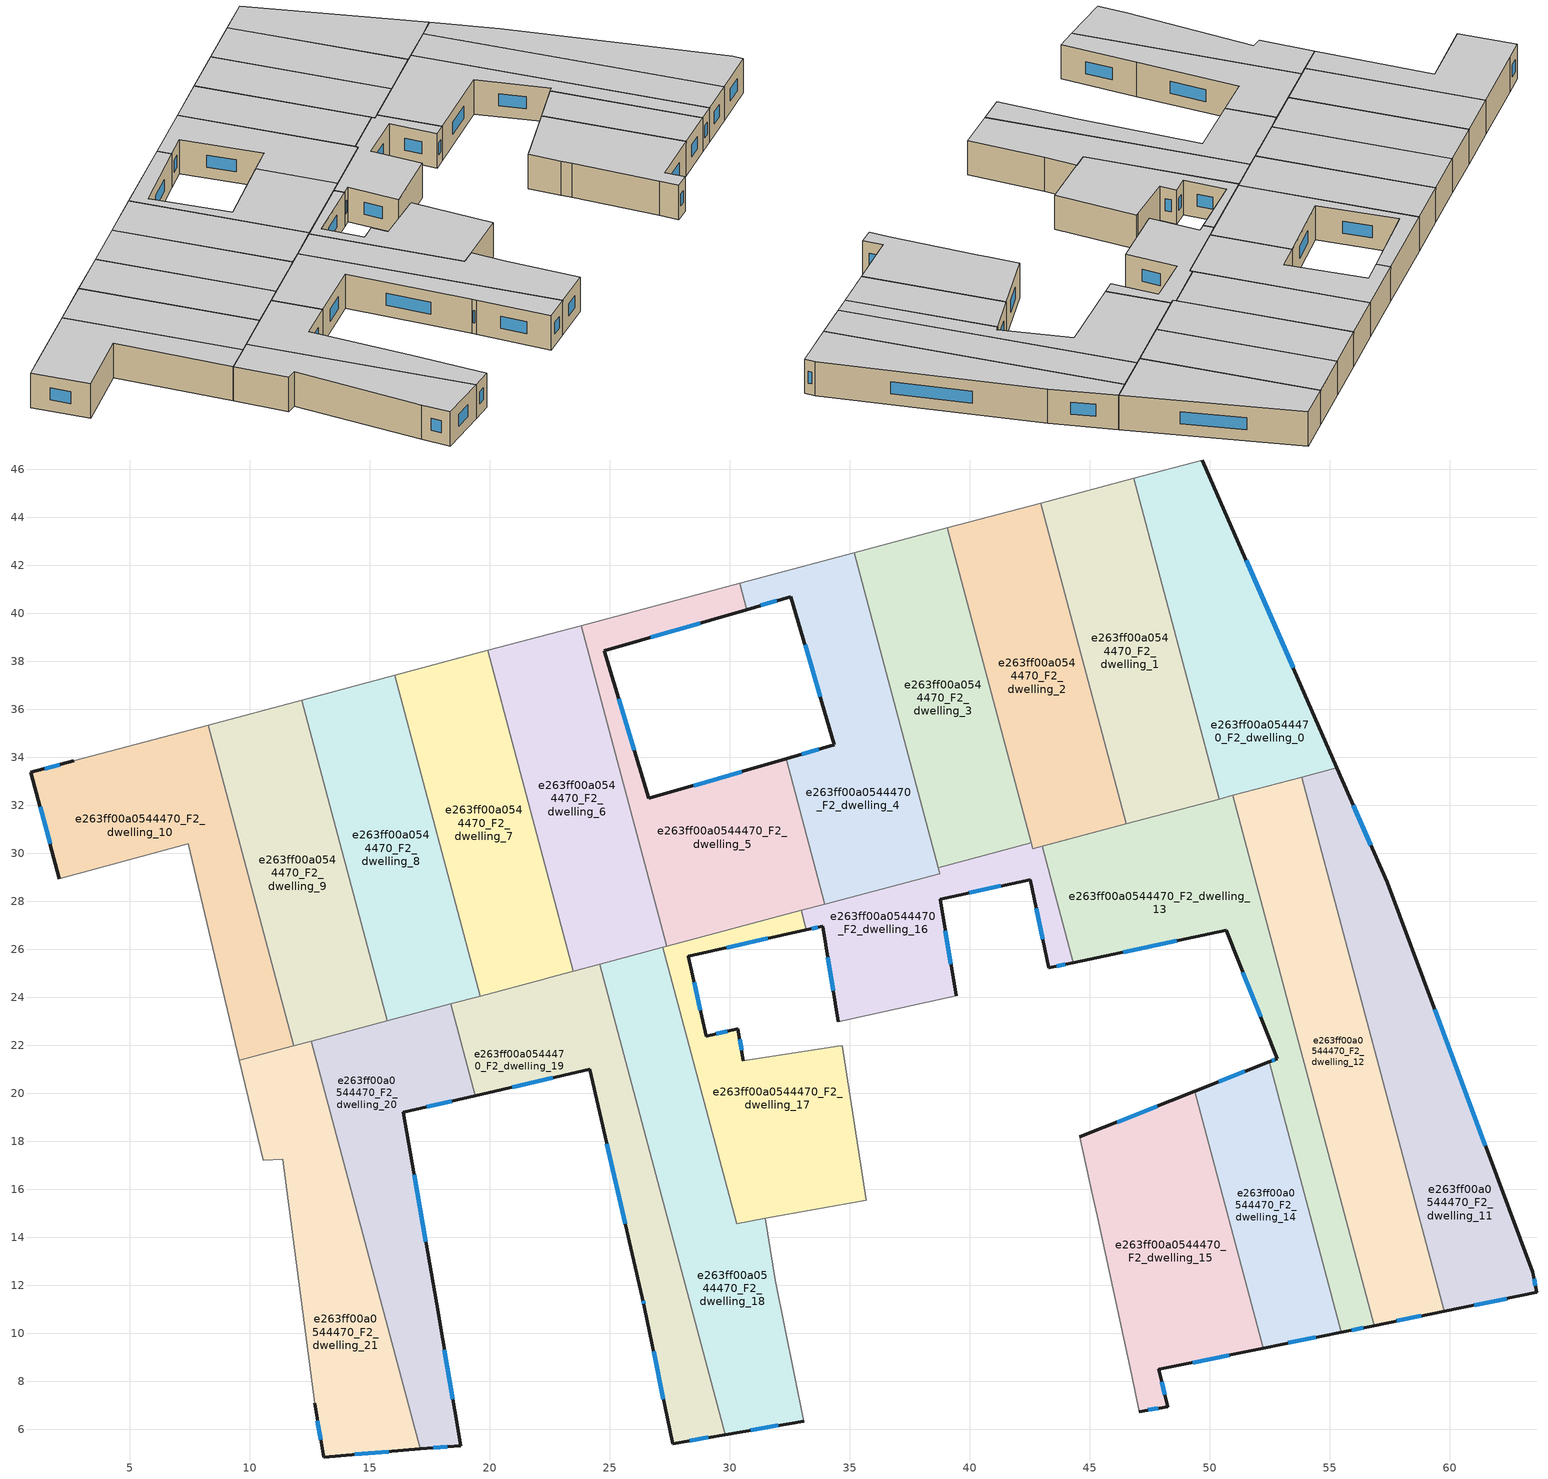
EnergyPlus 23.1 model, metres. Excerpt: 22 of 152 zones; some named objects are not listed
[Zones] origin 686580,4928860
e263ff00a0544470_F2_dwelling_0
 floor to e263ff00a0544470_F1_dwelling_0 (EU_floor_Construction): 49.68,46.39 55.29,33.57 50.39,32.26 46.83,45.63 z6
 wall outside (EU_wall_Construction): 55.29,33.57 49.68,46.39 z6:9
 wall to e263ff00a0544470_F2_dwelling_1 (EU_wall_Construction): 46.83,45.63 50.39,32.26 z6:9
 wall adiabatic (EU_wall_Construction): 49.68,46.39 46.83,45.63 z6:9
 wall to e263ff00a0544470_F2_dwelling_12 (EU_wall_Construction): 50.96,32.41 53.83,33.18 z6:9
 wall to e263ff00a0544470_F2_dwelling_11 (EU_wall_Construction): 53.83,33.18 55.29,33.57 z6:9
 wall to e263ff00a0544470_F2_dwelling_13 (EU_wall_Construction): 50.39,32.26 50.96,32.41 z6:9
 window (EU_Window_Construction): 53.47,37.74 51.51,42.22 z6.98:8.02
 ceiling to e263ff00a0544470_F3_dwelling_0 (EU_floor_Construction): 55.29,33.57 49.68,46.39 46.83,45.63 50.39,32.26 z9
e263ff00a0544470_F2_dwelling_1
 floor to e263ff00a0544470_F1_dwelling_1 (EU_floor_Construction): 46.83,45.63 50.39,32.26 46.51,31.23 42.94,44.59 z6
 wall to e263ff00a0544470_F2_dwelling_2 (EU_wall_Construction): 42.94,44.59 46.51,31.23 z6:9
 wall adiabatic (EU_wall_Construction): 46.83,45.63 42.94,44.59 z6:9
 wall to e263ff00a0544470_F2_dwelling_13 (EU_wall_Construction): 46.51,31.23 50.39,32.26 z6:9
 ceiling to e263ff00a0544470_F3_dwelling_1 (EU_floor_Construction): 50.39,32.26 46.83,45.63 42.94,44.59 46.51,31.23 z9
e263ff00a0544470_F2_dwelling_10
 floor to e263ff00a0544470_F1_dwelling_10 (EU_floor_Construction): 8.27,35.35 11.83,21.99 9.56,21.38 7.42,30.4 2.06,28.95 0.87,33.38 2.65,33.85 z6
 wall outside (EU_wall_Construction): 2.65,33.85 0.87,33.38 2.06,28.95 z6:9
 wall adiabatic (EU_wall_Construction): 8.27,35.35 2.65,33.85 / 2.06,28.95 7.42,30.4 9.56,21.38 11.83,21.99 z6:9
 wall to e263ff00a0544470_F2_dwelling_9 (EU_wall_Construction): 11.83,21.99 8.27,35.35 z6:9
 window (EU_Window_Construction): 1.26,31.94 1.68,30.39 / 2.08,33.7 1.45,33.53 z6.98:8.02
 ceiling to e263ff00a0544470_F3_dwelling_10 (EU_floor_Construction): 11.83,21.99 8.27,35.35 2.65,33.85 0.87,33.38 2.06,28.95 7.42,30.4 9.56,21.38 z9
e263ff00a0544470_F2_dwelling_11
 floor to e263ff00a0544470_F1_dwelling_11 (EU_floor_Construction): 57.38,28.79 63.45,12.54 63.61,11.71 59.76,10.92 53.83,33.18 55.29,33.57 z6
 wall outside (EU_wall_Construction): 59.76,10.92 63.61,11.71 63.45,12.54 57.38,28.79 55.29,33.57 z6:9
 wall to e263ff00a0544470_F2_dwelling_12 (EU_wall_Construction): 53.83,33.18 59.76,10.92 z6:9
 window (EU_Window_Construction): 56.7,30.34 55.97,32.01 / 61.48,17.82 59.36,23.5 / 63.56,11.98 63.51,12.27 / 61.01,11.18 62.36,11.45 z6.98:8.02
 ceiling to e263ff00a0544470_F3_dwelling_11 (EU_floor_Construction): 63.61,11.71 63.45,12.54 57.38,28.79 55.29,33.57 53.83,33.18 59.76,10.92 z9
e263ff00a0544470_F2_dwelling_12
 floor to e263ff00a0544470_F1_dwelling_12 (EU_floor_Construction): 53.83,33.18 59.76,10.92 56.84,10.33 50.96,32.41 z6
 wall outside (EU_wall_Construction): 56.84,10.33 59.76,10.92 z6:9
 wall to e263ff00a0544470_F2_dwelling_13 (EU_wall_Construction): 50.96,32.41 56.84,10.33 z6:9
 window (EU_Window_Construction): 57.79,10.52 58.81,10.73 z6.98:8.02
 ceiling to e263ff00a0544470_F3_dwelling_12 (EU_floor_Construction): 59.76,10.92 53.83,33.18 50.96,32.41 56.84,10.33 z9
e263ff00a0544470_F2_dwelling_13
 floor to e263ff00a0544470_F1_dwelling_13 (EU_floor_Construction): 50.96,32.41 56.84,10.33 55.46,10.05 52.46,21.31 52.8,21.45 50.68,26.79 44.31,25.45 43.02,30.3 z6
 wall outside (EU_wall_Construction): 44.31,25.45 50.68,26.79 52.8,21.45 52.46,21.31 / 55.46,10.05 56.84,10.33 z6:9
 wall to e263ff00a0544470_F2_dwelling_14 (EU_wall_Construction): 52.46,21.31 55.46,10.05 z6:9
 wall to e263ff00a0544470_F2_dwelling_16 (EU_wall_Construction): 46.51,31.23 43.02,30.3 44.31,25.45 z6:9
 window (EU_Window_Construction): 52.69,21.41 52.57,21.36 / 51.37,25.05 52.11,23.19 / 46.38,25.88 48.61,26.35 / 55.91,10.14 56.4,10.24 z6.98:8.02
 ceiling to e263ff00a0544470_F3_dwelling_13 (EU_floor_Construction): 56.84,10.33 50.96,32.41 43.02,30.3 44.31,25.45 50.68,26.79 52.8,21.45 52.46,21.31 55.46,10.05 z9
e263ff00a0544470_F2_dwelling_14
 floor to e263ff00a0544470_F1_dwelling_14 (EU_floor_Construction): 52.46,21.31 55.46,10.05 52.21,9.38 49.36,20.09 z6
 wall outside (EU_wall_Construction): 52.21,9.38 55.46,10.05 / 52.46,21.31 49.36,20.09 z6:9
 wall to e263ff00a0544470_F2_dwelling_15 (EU_wall_Construction): 49.36,20.09 52.21,9.38 z6:9
 window (EU_Window_Construction): 53.27,9.6 54.41,9.83 / 51.45,20.91 50.37,20.49 z6.98:8.02
 ceiling to e263ff00a0544470_F3_dwelling_14 (EU_floor_Construction): 55.46,10.05 52.46,21.31 49.36,20.09 52.21,9.38 z9
e263ff00a0544470_F2_dwelling_15
 floor to e263ff00a0544470_F1_dwelling_15 (EU_floor_Construction): 49.36,20.09 52.21,9.38 47.87,8.5 48.23,6.95 47.05,6.74 46.74,8.26 45.3,14.9 45.12,15.72 44.57,18.19 z6
 wall outside (EU_wall_Construction): 47.05,6.74 48.23,6.95 47.87,8.5 52.21,9.38 / 49.36,20.09 44.57,18.19 z6:9
 wall adiabatic (EU_wall_Construction): 44.57,18.19 45.12,15.72 45.3,14.9 46.74,8.26 47.05,6.74 z6:9
 window (EU_Window_Construction): 48.12,7.45 47.99,8 / 47.43,6.81 47.85,6.88 / 47.8,19.47 46.13,18.81 / 49.28,8.79 50.8,9.1 z6.98:8.02
 ceiling to e263ff00a0544470_F3_dwelling_15 (EU_floor_Construction): 52.21,9.38 49.36,20.09 44.57,18.19 45.12,15.72 45.3,14.9 46.74,8.26 47.05,6.74 48.23,6.95 47.87,8.5 z9
e263ff00a0544470_F2_dwelling_16
 floor to e263ff00a0544470_F1_dwelling_16 (EU_floor_Construction): 46.51,31.23 43.02,30.3 44.31,25.45 43.28,25.23 42.51,28.91 38.75,28.09 39.42,24.07 34.51,22.99 33.87,26.97 33.19,26.82 32.97,27.62 38.74,29.16 38.68,29.4 42.56,30.43 42.63,30.19 z6
 wall outside (EU_wall_Construction): 39.42,24.07 38.75,28.09 42.51,28.91 43.28,25.23 44.31,25.45 / 33.19,26.82 33.87,26.97 34.51,22.99 z6:9
 wall adiabatic (EU_wall_Construction): 34.51,22.99 39.42,24.07 z6:9
 wall to e263ff00a0544470_F2_dwelling_17 (EU_wall_Construction): 32.97,27.62 33.19,26.82 z6:9
 wall to e263ff00a0544470_F2_dwelling_3 (EU_wall_Construction): 42.56,30.43 38.68,29.4 z6:9
 wall to e263ff00a0544470_F2_dwelling_2 (EU_wall_Construction): 46.51,31.23 42.63,30.19 42.56,30.43 z6:9
 wall to e263ff00a0544470_F2_dwelling_4 (EU_wall_Construction): 38.68,29.4 38.74,29.16 33.96,27.88 z6:9
 wall to e263ff00a0544470_F2_dwelling_5 (EU_wall_Construction): 33.96,27.88 32.97,27.62 z6:9
 window (EU_Window_Construction): 39.21,25.38 38.97,26.78 / 34.08,25.68 34.31,24.28 / 33.41,26.87 33.65,26.92 / 43.62,25.3 43.98,25.38 / 42.76,27.71 43.03,26.43 / 39.98,28.36 41.29,28.64 z6.98:8.02
 ceiling to e263ff00a0544470_F3_dwelling_16 (EU_floor_Construction): 44.31,25.45 43.02,30.3 46.51,31.23 42.63,30.19 42.56,30.43 38.68,29.4 38.74,29.16 32.97,27.62 33.19,26.82 33.87,26.97 34.51,22.99 39.42,24.07 38.75,28.09 42.51,28.91 43.28,25.23 z9
e263ff00a0544470_F2_dwelling_17
 floor to e263ff00a0544470_F1_dwelling_17 (EU_floor_Construction): 33.19,26.82 28.26,25.71 29.01,22.39 30.32,22.69 30.56,21.36 34.48,21.96 34.67,21.99 35.67,15.55 30.28,14.58 27.21,26.08 32.97,27.62 z6
 wall outside (EU_wall_Construction): 30.56,21.36 30.32,22.69 29.01,22.39 28.26,25.71 33.19,26.82 z6:9
 wall adiabatic (EU_wall_Construction): 31.48,14.79 35.67,15.55 34.67,21.99 34.48,21.96 30.56,21.36 z6:9
 wall to e263ff00a0544470_F2_dwelling_18 (EU_wall_Construction): 30.28,14.57 31.47,14.79 / 27.21,26.08 30.28,14.58 z6:9
 wall to e263ff00a0544470_F2_dwelling_5 (EU_wall_Construction): 32.97,27.62 27.36,26.12 z6:9
 wall to e263ff00a0544470_F2_dwelling_6 (EU_wall_Construction): 27.36,26.12 27.21,26.08 z6:9
 window (EU_Window_Construction): 29.87,26.07 31.59,26.46 / 28.77,23.47 28.51,24.63 / 29.9,22.59 29.44,22.49 / 30.49,21.79 30.4,22.26 z6.98:8.02
 ceiling to e263ff00a0544470_F3_dwelling_17 (EU_floor_Construction): 35.67,15.55 34.67,21.99 34.48,21.96 30.56,21.36 30.32,22.69 29.01,22.39 28.26,25.71 33.19,26.82 32.97,27.62 27.21,26.08 30.28,14.58 z9
e263ff00a0544470_F2_dwelling_18
 floor to e263ff00a0544470_F1_dwelling_18 (EU_floor_Construction): 27.21,26.08 30.28,14.57 31.47,14.79 31.89,12.22 33.07,6.35 29.8,5.79 24.58,25.38 z6
 wall outside (EU_wall_Construction): 29.8,5.79 33.07,6.35 z6:9
 wall to e263ff00a0544470_F2_dwelling_19 (EU_wall_Construction): 24.58,25.38 29.8,5.79 z6:9
 wall adiabatic (EU_wall_Construction): 33.07,6.35 31.89,12.22 31.47,14.79 z6:9
 wall to e263ff00a0544470_F2_dwelling_6 (EU_wall_Construction): 27.21,26.08 24.58,25.38 z6:9
 window (EU_Window_Construction): 30.87,5.97 32.01,6.16 z6.98:8.02
 ceiling to e263ff00a0544470_F3_dwelling_18 (EU_floor_Construction): 33.07,6.35 31.89,12.22 31.47,14.79 30.28,14.57 27.21,26.08 24.58,25.38 29.8,5.79 z9
e263ff00a0544470_F2_dwelling_19
 floor to e263ff00a0544470_F1_dwelling_19 (EU_floor_Construction): 24.58,25.38 29.8,5.79 27.61,5.41 26.43,11.11 26.35,11.48 24.16,21 19.39,19.9 18.37,23.73 22.25,24.76 22.46,24.82 z6
 wall outside (EU_wall_Construction): 19.39,19.9 24.16,21 26.35,11.48 26.43,11.11 27.61,5.41 29.8,5.79 z6:9
 wall to e263ff00a0544470_F2_dwelling_20 (EU_wall_Construction): 18.37,23.73 19.39,19.9 z6:9
 wall to e263ff00a0544470_F2_dwelling_7 (EU_wall_Construction): 23.48,25.09 22.46,24.82 22.25,24.76 19.6,24.05 z6:9
 wall to e263ff00a0544470_F2_dwelling_6 (EU_wall_Construction): 24.58,25.38 23.48,25.09 z6:9
 wall to e263ff00a0544470_F2_dwelling_8 (EU_wall_Construction): 19.6,24.05 18.37,23.73 z6:9
 window (EU_Window_Construction): 26.38,11.36 26.41,11.23 / 24.88,17.9 25.64,14.58 / 20.94,20.26 22.61,20.64 / 28.33,5.53 29.09,5.66 / 26.82,9.26 27.23,7.26 z6.98:8.02
 ceiling to e263ff00a0544470_F3_dwelling_19 (EU_floor_Construction): 29.8,5.79 24.58,25.38 22.46,24.82 22.25,24.76 18.37,23.73 19.39,19.9 24.16,21 26.35,11.48 26.43,11.11 27.61,5.41 z9
e263ff00a0544470_F2_dwelling_2
 floor to e263ff00a0544470_F1_dwelling_2 (EU_floor_Construction): 42.94,44.59 46.51,31.23 42.63,30.19 39.06,43.56 z6
 wall adiabatic (EU_wall_Construction): 42.94,44.59 39.06,43.56 z6:9
 wall to e263ff00a0544470_F2_dwelling_3 (EU_wall_Construction): 39.06,43.56 42.56,30.43 z6:9
 ceiling to e263ff00a0544470_F3_dwelling_2 (EU_floor_Construction): 46.51,31.23 42.94,44.59 39.06,43.56 42.63,30.19 z9
e263ff00a0544470_F2_dwelling_20
 floor to e263ff00a0544470_F1_dwelling_20 (EU_floor_Construction): 18.37,23.73 19.39,19.9 16.39,19.21 17.78,11.23 18.78,5.33 17.09,5.19 12.56,22.18 z6
 wall outside (EU_wall_Construction): 17.09,5.19 18.78,5.33 17.78,11.23 16.39,19.21 19.39,19.9 z6:9
 wall to e263ff00a0544470_F2_dwelling_21 (EU_wall_Construction): 12.56,22.18 17.09,5.19 z6:9
 wall to e263ff00a0544470_F2_dwelling_9 (EU_wall_Construction): 15.72,23.02 12.56,22.18 z6:9
 wall to e263ff00a0544470_F2_dwelling_8 (EU_wall_Construction): 18.37,23.73 15.72,23.02 z6:9
 window (EU_Window_Construction): 17.37,19.43 18.41,19.68 / 17.33,13.83 16.85,16.61 / 18.46,7.25 18.11,9.31 / 17.64,5.23 18.23,5.28 z6.98:8.02
 ceiling to e263ff00a0544470_F3_dwelling_20 (EU_floor_Construction): 18.78,5.33 17.78,11.23 16.39,19.21 19.39,19.9 18.37,23.73 12.56,22.18 17.09,5.19 z9
e263ff00a0544470_F2_dwelling_21
 floor to e263ff00a0544470_F1_dwelling_21 (EU_floor_Construction): 12.56,22.18 17.09,5.19 13.07,4.85 12.69,7.09 11.36,17.26 10.55,17.21 9.56,21.38 z6
 wall outside (EU_wall_Construction): 12.69,7.09 13.07,4.85 17.09,5.19 z6:9
 wall adiabatic (EU_wall_Construction): 11.83,21.99 9.56,21.38 10.55,17.21 11.36,17.26 12.69,7.09 z6:9
 wall to e263ff00a0544470_F2_dwelling_9 (EU_wall_Construction): 12.56,22.18 11.83,21.99 z6:9
 window (EU_Window_Construction): 14.38,4.96 15.78,5.08 / 12.82,6.36 12.95,5.58 z6.98:8.02
 ceiling to e263ff00a0544470_F3_dwelling_21 (EU_floor_Construction): 17.09,5.19 12.56,22.18 9.56,21.38 10.55,17.21 11.36,17.26 12.69,7.09 13.07,4.85 z9
e263ff00a0544470_F2_dwelling_3
 floor to e263ff00a0544470_F1_dwelling_3 (EU_floor_Construction): 39.06,43.56 42.56,30.43 38.68,29.4 35.18,42.52 z6
 wall adiabatic (EU_wall_Construction): 39.06,43.56 35.18,42.52 z6:9
 wall to e263ff00a0544470_F2_dwelling_4 (EU_wall_Construction): 35.18,42.52 38.68,29.4 z6:9
 ceiling to e263ff00a0544470_F3_dwelling_3 (EU_floor_Construction): 42.56,30.43 39.06,43.56 35.18,42.52 38.68,29.4 z9
e263ff00a0544470_F2_dwelling_4
 floor to e263ff00a0544470_F1_dwelling_4 (EU_floor_Construction): 35.18,42.52 38.74,29.16 33.96,27.88 32.35,33.94 34.35,34.52 32.54,40.69 30.69,40.15 30.4,41.25 z6
 wall outside (EU_wall_Construction): 30.69,40.15 32.54,40.69 34.35,34.52 32.35,33.94 z6:9
 wall to e263ff00a0544470_F2_dwelling_5 (EU_wall_Construction): 32.35,33.94 33.96,27.88 / 30.4,41.25 30.69,40.15 z6:9
 wall adiabatic (EU_wall_Construction): 35.18,42.52 30.4,41.25 z6:9
 window (EU_Window_Construction): 33.7,34.33 33,34.13 / 33.13,38.68 33.77,36.53 / 31.29,40.33 31.94,40.51 z6.98:8.02
 ceiling to e263ff00a0544470_F3_dwelling_4 (EU_floor_Construction): 38.74,29.16 35.18,42.52 30.4,41.25 30.69,40.15 32.54,40.69 34.35,34.52 32.35,33.94 33.96,27.88 z9
e263ff00a0544470_F2_dwelling_5
 floor to e263ff00a0544470_F1_dwelling_5 (EU_floor_Construction): 30.69,40.15 24.77,38.44 26.62,32.29 32.35,33.94 33.96,27.88 27.36,26.12 23.8,39.49 30.4,41.25 z6
 wall outside (EU_wall_Construction): 32.35,33.94 26.62,32.29 24.77,38.44 30.69,40.15 z6:9
 wall to e263ff00a0544470_F2_dwelling_6 (EU_wall_Construction): 23.8,39.49 27.36,26.12 z6:9
 wall adiabatic (EU_wall_Construction): 30.4,41.25 23.8,39.49 z6:9
 window (EU_Window_Construction): 26.02,34.29 25.38,36.44 / 30.49,33.4 28.49,32.83 / 26.7,39 28.77,39.6 z6.98:8.02
 ceiling to e263ff00a0544470_F3_dwelling_5 (EU_floor_Construction): 33.96,27.88 32.35,33.94 26.62,32.29 24.77,38.44 30.69,40.15 30.4,41.25 23.8,39.49 27.36,26.12 z9
e263ff00a0544470_F2_dwelling_6
 floor to e263ff00a0544470_F1_dwelling_6 (EU_floor_Construction): 23.8,39.49 27.36,26.12 23.48,25.09 19.92,38.45 z6
 wall to e263ff00a0544470_F2_dwelling_7 (EU_wall_Construction): 19.92,38.45 23.48,25.09 z6:9
 wall adiabatic (EU_wall_Construction): 23.8,39.49 19.92,38.45 z6:9
 ceiling to e263ff00a0544470_F3_dwelling_6 (EU_floor_Construction): 27.36,26.12 23.8,39.49 19.92,38.45 23.48,25.09 z9
e263ff00a0544470_F2_dwelling_7
 floor to e263ff00a0544470_F1_dwelling_7 (EU_floor_Construction): 19.92,38.45 23.48,25.09 19.6,24.05 16.04,37.42 z6
 wall to e263ff00a0544470_F2_dwelling_8 (EU_wall_Construction): 16.04,37.42 19.6,24.05 z6:9
 wall adiabatic (EU_wall_Construction): 19.92,38.45 16.04,37.42 z6:9
 ceiling to e263ff00a0544470_F3_dwelling_7 (EU_floor_Construction): 23.48,25.09 19.92,38.45 16.04,37.42 19.6,24.05 z9
e263ff00a0544470_F2_dwelling_8
 floor to e263ff00a0544470_F1_dwelling_8 (EU_floor_Construction): 16.04,37.42 19.6,24.05 15.72,23.02 12.15,36.38 z6
 wall to e263ff00a0544470_F2_dwelling_9 (EU_wall_Construction): 12.15,36.38 15.72,23.02 z6:9
 wall adiabatic (EU_wall_Construction): 16.04,37.42 12.15,36.38 z6:9
 ceiling to e263ff00a0544470_F3_dwelling_8 (EU_floor_Construction): 19.6,24.05 16.04,37.42 12.15,36.38 15.72,23.02 z9
e263ff00a0544470_F2_dwelling_9
 floor to e263ff00a0544470_F1_dwelling_9 (EU_floor_Construction): 12.15,36.38 15.72,23.02 11.83,21.99 8.27,35.35 z6
 wall adiabatic (EU_wall_Construction): 12.15,36.38 8.27,35.35 z6:9
 ceiling to e263ff00a0544470_F3_dwelling_9 (EU_floor_Construction): 15.72,23.02 12.15,36.38 8.27,35.35 11.83,21.99 z9
[Building]
EU S2 Campaign: North Axis=0; Terrain=City; Solar Distribution=FullExterior
[Site:Location]
Bologna: Latitude=44.5; Longitude=11.25; Time Zone=1; Elevation=37
[SizingPeriod:WeatherFileDays]
AnnualSizingPeriod: Begin Month=1; Begin Day of Month=1; End Month=12; End Day of Month=31; Day of Week for Start Day=Monday; Use Weather File Daylight Saving Period=No; Use Weather File Rain and Snow Indicators=No
[MATERIAL]
EU_InternalMass_Material: Roughness=MediumRough; Thickness=0.1; Conductivity=1; Density=1800; Specific Heat=900; Thermal Absorptance=0.9; Solar Absorptance=0.7; Visible Absorptance=0.7
[MATERIAL:NOMASS] Roughness=MediumRough; Thermal Absorptance=0.9; Solar Absorptance=0.7; Visible Absorptance=0.7
Name | Thermal Resistance
EU_wall_NoMass | 0.905828
EU_floor_NoMass | 0.67114
[WINDOWMATERIAL:SIMPLEGLAZINGSYSTEM]
EU_Window_SimpleGlazing: UFactor=4.52486; Solar Heat Gain Coefficient=0.85; Visible Transmittance=0.85
[CONSTRUCTION]
EU_wall_Construction: EU_wall_NoMass
EU_floor_Construction: EU_floor_NoMass
EU_Window_Construction: EU_Window_SimpleGlazing
EU_InternalMass_Construction: EU_InternalMass_Material
[ZONE] Type=1; Multiplier=1; Ceiling Height=autocalculate; Floor Area=autocalculate; Part of Total Floor Area=Yes
Name | Volume
e263ff00a0544470_F2_dwelling_0; e263ff00a0544470_F2_dwelling_5 | 166.677
e263ff00a0544470_F2_dwelling_1 | 166.651
e263ff00a0544470_F2_dwelling_10 | 166.673
e263ff00a0544470_F2_dwelling_11 | 201.226
e263ff00a0544470_F2_dwelling_12 | 204.203
e263ff00a0544470_F2_dwelling_13 | 202
e263ff00a0544470_F2_dwelling_14 | 112.906
e263ff00a0544470_F2_dwelling_15 | 175.447
e263ff00a0544470_F2_dwelling_16 | 106.727
e263ff00a0544470_F2_dwelling_17 | 144.906
e263ff00a0544470_F2_dwelling_18 | 188.902
e263ff00a0544470_F2_dwelling_19; e263ff00a0544470_F2_dwelling_2 | 166.679
e263ff00a0544470_F2_dwelling_20 | 166.668
e263ff00a0544470_F2_dwelling_21 | 166.666
e263ff00a0544470_F2_dwelling_3 | 163.653
e263ff00a0544470_F2_dwelling_4; e263ff00a0544470_F2_dwelling_7; e263ff00a0544470_F2_dwelling_8 | 166.663
e263ff00a0544470_F2_dwelling_6 | 166.697
e263ff00a0544470_F2_dwelling_9 | 166.652
[INTERNALMASS] Construction=EU_InternalMass_Construction
Name | Zone or ZoneList | Surface Area
e263ff00a0544470_F2_dwelling_0_EU_InternalMass | e263ff00a0544470_F2_dwelling_0 | 55.5591
e263ff00a0544470_F2_dwelling_1_EU_InternalMass | e263ff00a0544470_F2_dwelling_1 | 55.5502
e263ff00a0544470_F2_dwelling_2_EU_InternalMass | e263ff00a0544470_F2_dwelling_2 | 55.5599
e263ff00a0544470_F2_dwelling_3_EU_InternalMass | e263ff00a0544470_F2_dwelling_3 | 54.5521
e263ff00a0544470_F2_dwelling_4_EU_InternalMass | e263ff00a0544470_F2_dwelling_4 | 55.5544
e263ff00a0544470_F2_dwelling_5_EU_InternalMass | e263ff00a0544470_F2_dwelling_5 | 55.5586
e263ff00a0544470_F2_dwelling_6_EU_InternalMass | e263ff00a0544470_F2_dwelling_6 | 55.5657
e263ff00a0544470_F2_dwelling_7_EU_InternalMass | e263ff00a0544470_F2_dwelling_7 | 55.5548
e263ff00a0544470_F2_dwelling_8_EU_InternalMass | e263ff00a0544470_F2_dwelling_8 | 55.5546
e263ff00a0544470_F2_dwelling_9_EU_InternalMass | e263ff00a0544470_F2_dwelling_9 | 55.5522
e263ff00a0544470_F2_dwelling_10_EU_InternalMass | e263ff00a0544470_F2_dwelling_10 | 55.5581
e263ff00a0544470_F2_dwelling_11_EU_InternalMass | e263ff00a0544470_F2_dwelling_11 | 67.0746
e263ff00a0544470_F2_dwelling_12_EU_InternalMass | e263ff00a0544470_F2_dwelling_12 | 68.0626
e263ff00a0544470_F2_dwelling_13_EU_InternalMass | e263ff00a0544470_F2_dwelling_13 | 67.3399
e263ff00a0544470_F2_dwelling_14_EU_InternalMass | e263ff00a0544470_F2_dwelling_14 | 37.6351
e263ff00a0544470_F2_dwelling_15_EU_InternalMass | e263ff00a0544470_F2_dwelling_15 | 58.4831
e263ff00a0544470_F2_dwelling_16_EU_InternalMass | e263ff00a0544470_F2_dwelling_16 | 35.5751
e263ff00a0544470_F2_dwelling_17_EU_InternalMass | e263ff00a0544470_F2_dwelling_17 | 48.3183
e263ff00a0544470_F2_dwelling_18_EU_InternalMass | e263ff00a0544470_F2_dwelling_18 | 62.9686
e263ff00a0544470_F2_dwelling_19_EU_InternalMass | e263ff00a0544470_F2_dwelling_19 | 55.561
e263ff00a0544470_F2_dwelling_20_EU_InternalMass | e263ff00a0544470_F2_dwelling_20 | 55.5565
e263ff00a0544470_F2_dwelling_21_EU_InternalMass | e263ff00a0544470_F2_dwelling_21 | 55.555
[OTHEREQUIPMENT] Fuel Type=Electricity; Design Level Calculation Method=Watts/Area; Power per Zone Floor Area=1; Fraction Latent=0; Fraction Radiant=0; Fraction Lost=0; Carbon Dioxide Generation Rate=0; EndUse Subcategory=EU_Step8_InternalGains
Name | Zone or ZoneList or Space or SpaceList | Schedule
EU_Step8_InternalGain_e263ff00a0544470_F2_dwelling_0_f000 | e263ff00a0544470_F2_dwelling_0 | EU_Step8_GainSchedule_e263ff00a0544470_F2_dwelling_0_f000
EU_Step8_InternalGain_e263ff00a0544470_F2_dwelling_1_f000 | e263ff00a0544470_F2_dwelling_1 | EU_Step8_GainSchedule_e263ff00a0544470_F2_dwelling_1_f000
EU_Step8_InternalGain_e263ff00a0544470_F2_dwelling_2_f000 | e263ff00a0544470_F2_dwelling_2 | EU_Step8_GainSchedule_e263ff00a0544470_F2_dwelling_2_f000
EU_Step8_InternalGain_e263ff00a0544470_F2_dwelling_3_f000 | e263ff00a0544470_F2_dwelling_3 | EU_Step8_GainSchedule_e263ff00a0544470_F2_dwelling_3_f000
EU_Step8_InternalGain_e263ff00a0544470_F2_dwelling_4_f000 | e263ff00a0544470_F2_dwelling_4 | EU_Step8_GainSchedule_e263ff00a0544470_F2_dwelling_4_f000
EU_Step8_InternalGain_e263ff00a0544470_F2_dwelling_5_f000 | e263ff00a0544470_F2_dwelling_5 | EU_Step8_GainSchedule_e263ff00a0544470_F2_dwelling_5_f000
EU_Step8_InternalGain_e263ff00a0544470_F2_dwelling_6_f000 | e263ff00a0544470_F2_dwelling_6 | EU_Step8_GainSchedule_e263ff00a0544470_F2_dwelling_6_f000
EU_Step8_InternalGain_e263ff00a0544470_F2_dwelling_7_f000 | e263ff00a0544470_F2_dwelling_7 | EU_Step8_GainSchedule_e263ff00a0544470_F2_dwelling_7_f000
EU_Step8_InternalGain_e263ff00a0544470_F2_dwelling_8_f000 | e263ff00a0544470_F2_dwelling_8 | EU_Step8_GainSchedule_e263ff00a0544470_F2_dwelling_8_f000
EU_Step8_InternalGain_e263ff00a0544470_F2_dwelling_9_f000 | e263ff00a0544470_F2_dwelling_9 | EU_Step8_GainSchedule_e263ff00a0544470_F2_dwelling_9_f000
EU_Step8_InternalGain_e263ff00a0544470_F2_dwelling_10_f000 | e263ff00a0544470_F2_dwelling_10 | EU_Step8_GainSchedule_e263ff00a0544470_F2_dwelling_10_f000
EU_Step8_InternalGain_e263ff00a0544470_F2_dwelling_11_f000 | e263ff00a0544470_F2_dwelling_11 | EU_Step8_GainSchedule_e263ff00a0544470_F2_dwelling_11_f000
EU_Step8_InternalGain_e263ff00a0544470_F2_dwelling_12_f000 | e263ff00a0544470_F2_dwelling_12 | EU_Step8_GainSchedule_e263ff00a0544470_F2_dwelling_12_f000
EU_Step8_InternalGain_e263ff00a0544470_F2_dwelling_13_f000 | e263ff00a0544470_F2_dwelling_13 | EU_Step8_GainSchedule_e263ff00a0544470_F2_dwelling_13_f000
EU_Step8_InternalGain_e263ff00a0544470_F2_dwelling_14_f000 | e263ff00a0544470_F2_dwelling_14 | EU_Step8_GainSchedule_e263ff00a0544470_F2_dwelling_14_f000
EU_Step8_InternalGain_e263ff00a0544470_F2_dwelling_15_f000 | e263ff00a0544470_F2_dwelling_15 | EU_Step8_GainSchedule_e263ff00a0544470_F2_dwelling_15_f000
EU_Step8_InternalGain_e263ff00a0544470_F2_dwelling_16_f000 | e263ff00a0544470_F2_dwelling_16 | EU_Step8_GainSchedule_e263ff00a0544470_F2_dwelling_16_f000
EU_Step8_InternalGain_e263ff00a0544470_F2_dwelling_17_f000 | e263ff00a0544470_F2_dwelling_17 | EU_Step8_GainSchedule_e263ff00a0544470_F2_dwelling_17_f000
EU_Step8_InternalGain_e263ff00a0544470_F2_dwelling_18_f000 | e263ff00a0544470_F2_dwelling_18 | EU_Step8_GainSchedule_e263ff00a0544470_F2_dwelling_18_f000
EU_Step8_InternalGain_e263ff00a0544470_F2_dwelling_19_f000 | e263ff00a0544470_F2_dwelling_19 | EU_Step8_GainSchedule_e263ff00a0544470_F2_dwelling_19_f000
EU_Step8_InternalGain_e263ff00a0544470_F2_dwelling_20_f000 | e263ff00a0544470_F2_dwelling_20 | EU_Step8_GainSchedule_e263ff00a0544470_F2_dwelling_20_f000
EU_Step8_InternalGain_e263ff00a0544470_F2_dwelling_21_f000 | e263ff00a0544470_F2_dwelling_21 | EU_Step8_GainSchedule_e263ff00a0544470_F2_dwelling_21_f000
[ZONEVENTILATION:DESIGNFLOWRATE] Schedule=EU_AlwaysOn; Design Flow Rate Calculation Method=AirChanges/Hour; Air Changes per Hour=0.73129; Ventilation Type=Natural; Fan Pressure Rise=0; Fan Total Efficiency=1; Constant Term Coefficient=1; Temperature Term Coefficient=0; Velocity Term Coefficient=0; Velocity Squared Term Coefficient=0; Minimum Indoor Temperature=-100; Maximum Indoor Temperature=100; Delta Temperature=-100; Minimum Outdoor Temperature=-100; Maximum Outdoor Temperature=100; Maximum Wind Speed=40
Name | Zone or ZoneList or Space or SpaceList
EU_ConstantAir_e263ff00a0544470_F2_dwelling_0 | e263ff00a0544470_F2_dwelling_0
EU_ConstantAir_e263ff00a0544470_F2_dwelling_1 | e263ff00a0544470_F2_dwelling_1
EU_ConstantAir_e263ff00a0544470_F2_dwelling_2 | e263ff00a0544470_F2_dwelling_2
EU_ConstantAir_e263ff00a0544470_F2_dwelling_3 | e263ff00a0544470_F2_dwelling_3
EU_ConstantAir_e263ff00a0544470_F2_dwelling_4 | e263ff00a0544470_F2_dwelling_4
EU_ConstantAir_e263ff00a0544470_F2_dwelling_5 | e263ff00a0544470_F2_dwelling_5
EU_ConstantAir_e263ff00a0544470_F2_dwelling_6 | e263ff00a0544470_F2_dwelling_6
EU_ConstantAir_e263ff00a0544470_F2_dwelling_7 | e263ff00a0544470_F2_dwelling_7
EU_ConstantAir_e263ff00a0544470_F2_dwelling_8 | e263ff00a0544470_F2_dwelling_8
EU_ConstantAir_e263ff00a0544470_F2_dwelling_9 | e263ff00a0544470_F2_dwelling_9
EU_ConstantAir_e263ff00a0544470_F2_dwelling_10 | e263ff00a0544470_F2_dwelling_10
EU_ConstantAir_e263ff00a0544470_F2_dwelling_11 | e263ff00a0544470_F2_dwelling_11
EU_ConstantAir_e263ff00a0544470_F2_dwelling_12 | e263ff00a0544470_F2_dwelling_12
EU_ConstantAir_e263ff00a0544470_F2_dwelling_13 | e263ff00a0544470_F2_dwelling_13
EU_ConstantAir_e263ff00a0544470_F2_dwelling_14 | e263ff00a0544470_F2_dwelling_14
EU_ConstantAir_e263ff00a0544470_F2_dwelling_15 | e263ff00a0544470_F2_dwelling_15
EU_ConstantAir_e263ff00a0544470_F2_dwelling_16 | e263ff00a0544470_F2_dwelling_16
EU_ConstantAir_e263ff00a0544470_F2_dwelling_17 | e263ff00a0544470_F2_dwelling_17
EU_ConstantAir_e263ff00a0544470_F2_dwelling_18 | e263ff00a0544470_F2_dwelling_18
EU_ConstantAir_e263ff00a0544470_F2_dwelling_19 | e263ff00a0544470_F2_dwelling_19
EU_ConstantAir_e263ff00a0544470_F2_dwelling_20 | e263ff00a0544470_F2_dwelling_20
EU_ConstantAir_e263ff00a0544470_F2_dwelling_21 | e263ff00a0544470_F2_dwelling_21
[HVACTEMPLATE:ZONE:IDEALLOADSAIRSYSTEM] System Availability Schedule=EU_AlwaysOn; Maximum Heating Supply Air Temperature=50; Minimum Cooling Supply Air Temperature=13; Maximum Heating Supply Air Humidity Ratio=0.0156; Minimum Cooling Supply Air Humidity Ratio=0.0077; Heating Limit=NoLimit; Cooling Limit=NoLimit; Heating Availability Schedule=EU_AlwaysOn; Cooling Availability Schedule=EU_CoolingOff; Dehumidification Control Type=ConstantSensibleHeatRatio; Cooling Sensible Heat Ratio=0.7; Dehumidification Setpoint=60; Humidification Control Type=None; Humidification Setpoint=30; Outdoor Air Method=None; Outdoor Air Flow Rate per Person=0.00944; Outdoor Air Flow Rate per Zone Floor Area=0; Outdoor Air Flow Rate per Zone=0; Demand Controlled Ventilation Type=None; Outdoor Air Economizer Type=NoEconomizer; Heat Recovery Type=None; Sensible Heat Recovery Effectiveness=0.7; Latent Heat Recovery Effectiveness=0.65
Name | Template Thermostat
e263ff00a0544470_F2_dwelling_0 | EU_HeatOnly_e263ff00a0544470_F2_dwelling_0
e263ff00a0544470_F2_dwelling_1 | EU_HeatOnly_e263ff00a0544470_F2_dwelling_1
e263ff00a0544470_F2_dwelling_2 | EU_HeatOnly_e263ff00a0544470_F2_dwelling_2
e263ff00a0544470_F2_dwelling_3 | EU_HeatOnly_e263ff00a0544470_F2_dwelling_3
e263ff00a0544470_F2_dwelling_4 | EU_HeatOnly_e263ff00a0544470_F2_dwelling_4
e263ff00a0544470_F2_dwelling_5 | EU_HeatOnly_e263ff00a0544470_F2_dwelling_5
e263ff00a0544470_F2_dwelling_6 | EU_HeatOnly_e263ff00a0544470_F2_dwelling_6
e263ff00a0544470_F2_dwelling_7 | EU_HeatOnly_e263ff00a0544470_F2_dwelling_7
e263ff00a0544470_F2_dwelling_8 | EU_HeatOnly_e263ff00a0544470_F2_dwelling_8
e263ff00a0544470_F2_dwelling_9 | EU_HeatOnly_e263ff00a0544470_F2_dwelling_9
e263ff00a0544470_F2_dwelling_10 | EU_HeatOnly_e263ff00a0544470_F2_dwelling_10
e263ff00a0544470_F2_dwelling_11 | EU_HeatOnly_e263ff00a0544470_F2_dwelling_11
e263ff00a0544470_F2_dwelling_12 | EU_HeatOnly_e263ff00a0544470_F2_dwelling_12
e263ff00a0544470_F2_dwelling_13 | EU_HeatOnly_e263ff00a0544470_F2_dwelling_13
e263ff00a0544470_F2_dwelling_14 | EU_HeatOnly_e263ff00a0544470_F2_dwelling_14
e263ff00a0544470_F2_dwelling_15 | EU_HeatOnly_e263ff00a0544470_F2_dwelling_15
e263ff00a0544470_F2_dwelling_16 | EU_HeatOnly_e263ff00a0544470_F2_dwelling_16
e263ff00a0544470_F2_dwelling_17 | EU_HeatOnly_e263ff00a0544470_F2_dwelling_17
e263ff00a0544470_F2_dwelling_18 | EU_HeatOnly_e263ff00a0544470_F2_dwelling_18
e263ff00a0544470_F2_dwelling_19 | EU_HeatOnly_e263ff00a0544470_F2_dwelling_19
e263ff00a0544470_F2_dwelling_20 | EU_HeatOnly_e263ff00a0544470_F2_dwelling_20
e263ff00a0544470_F2_dwelling_21 | EU_HeatOnly_e263ff00a0544470_F2_dwelling_21
[SIZING:ZONE] Zone Cooling Design Supply Air Temperature Input Method=SupplyAirTemperature; Zone Cooling Design Supply Air Temperature=13; Zone Heating Design Supply Air Temperature Input Method=SupplyAirTemperature; Zone Heating Design Supply Air Temperature=50; Zone Cooling Design Supply Air Humidity Ratio=0.008; Zone Heating Design Supply Air Humidity Ratio=0.008; Cooling Design Air Flow Method=DesignDay; Cooling Design Air Flow Rate=0; Cooling Minimum Air Flow per Zone Floor Area=0.000762; Cooling Minimum Air Flow=0; Cooling Minimum Air Flow Fraction=0.2; Heating Design Air Flow Method=DesignDay; Heating Design Air Flow Rate=0; Heating Maximum Air Flow per Zone Floor Area=0.002032; Heating Maximum Air Flow=0.141576; Heating Maximum Air Flow Fraction=0.3; Account for Dedicated Outdoor Air System=No; Dedicated Outdoor Air System Control Strategy=NeutralSupplyAir; Dedicated Outdoor Air Low Setpoint Temperature for Design=autosize; Dedicated Outdoor Air High Setpoint Temperature for Design=autosize; Zone Load Sizing Method=Sensible Load Only No Latent Load; Zone Latent Cooling Design Supply Air Humidity Ratio Input Method=HumidityRatioDifference; Zone Cooling Design Supply Air Humidity Ratio Difference=0.005; Zone Latent Heating Design Supply Air Humidity Ratio Input Method=HumidityRatioDifference; Zone Humidification Design Supply Air Humidity Ratio Difference=0.005
e263ff00a0544470_F2_dwelling_0; e263ff00a0544470_F2_dwelling_1; e263ff00a0544470_F2_dwelling_2; e263ff00a0544470_F2_dwelling_3; e263ff00a0544470_F2_dwelling_4; e263ff00a0544470_F2_dwelling_5; e263ff00a0544470_F2_dwelling_6; e263ff00a0544470_F2_dwelling_7; e263ff00a0544470_F2_dwelling_8; e263ff00a0544470_F2_dwelling_9; e263ff00a0544470_F2_dwelling_10; e263ff00a0544470_F2_dwelling_11; e263ff00a0544470_F2_dwelling_12; e263ff00a0544470_F2_dwelling_13; e263ff00a0544470_F2_dwelling_14; e263ff00a0544470_F2_dwelling_15; e263ff00a0544470_F2_dwelling_16; e263ff00a0544470_F2_dwelling_17; e263ff00a0544470_F2_dwelling_18; e263ff00a0544470_F2_dwelling_19; e263ff00a0544470_F2_dwelling_20; e263ff00a0544470_F2_dwelling_21
[SCHEDULE:CONSTANT]
Name | Hourly Value
EU_AlwaysOn | 1
EU_CoolingOff | 0
[SCHEDULE:FILE] Column Number=1; Rows to Skip at Top=0; Number of Hours of Data=8760; Column Separator=Comma; Interpolate to Timestep=No; Minutes per Item=60; Adjust Schedule for Daylight Savings=Yes
Name | File
EU_Step8_GainSchedule_e263ff00a0544470_F2_dwelling_0_f000 | ../../schedules/e263ff00a0544470/e263ff00a0544470_F2_dwelling_0_f000_gain.csv
EU_Step8_GainSchedule_e263ff00a0544470_F2_dwelling_1_f000 | ../../schedules/e263ff00a0544470/e263ff00a0544470_F2_dwelling_1_f000_gain.csv
EU_Step8_GainSchedule_e263ff00a0544470_F2_dwelling_2_f000 | ../../schedules/e263ff00a0544470/e263ff00a0544470_F2_dwelling_2_f000_gain.csv
EU_Step8_GainSchedule_e263ff00a0544470_F2_dwelling_3_f000 | ../../schedules/e263ff00a0544470/e263ff00a0544470_F2_dwelling_3_f000_gain.csv
EU_Step8_GainSchedule_e263ff00a0544470_F2_dwelling_4_f000 | ../../schedules/e263ff00a0544470/e263ff00a0544470_F2_dwelling_4_f000_gain.csv
EU_Step8_GainSchedule_e263ff00a0544470_F2_dwelling_5_f000 | ../../schedules/e263ff00a0544470/e263ff00a0544470_F2_dwelling_5_f000_gain.csv
EU_Step8_GainSchedule_e263ff00a0544470_F2_dwelling_6_f000 | ../../schedules/e263ff00a0544470/e263ff00a0544470_F2_dwelling_6_f000_gain.csv
EU_Step8_GainSchedule_e263ff00a0544470_F2_dwelling_7_f000 | ../../schedules/e263ff00a0544470/e263ff00a0544470_F2_dwelling_7_f000_gain.csv
EU_Step8_GainSchedule_e263ff00a0544470_F2_dwelling_8_f000 | ../../schedules/e263ff00a0544470/e263ff00a0544470_F2_dwelling_8_f000_gain.csv
EU_Step8_GainSchedule_e263ff00a0544470_F2_dwelling_9_f000 | ../../schedules/e263ff00a0544470/e263ff00a0544470_F2_dwelling_9_f000_gain.csv
EU_Step8_GainSchedule_e263ff00a0544470_F2_dwelling_10_f000 | ../../schedules/e263ff00a0544470/e263ff00a0544470_F2_dwelling_10_f000_gain.csv
EU_Step8_GainSchedule_e263ff00a0544470_F2_dwelling_11_f000 | ../../schedules/e263ff00a0544470/e263ff00a0544470_F2_dwelling_11_f000_gain.csv
EU_Step8_GainSchedule_e263ff00a0544470_F2_dwelling_12_f000 | ../../schedules/e263ff00a0544470/e263ff00a0544470_F2_dwelling_12_f000_gain.csv
EU_Step8_GainSchedule_e263ff00a0544470_F2_dwelling_13_f000 | ../../schedules/e263ff00a0544470/e263ff00a0544470_F2_dwelling_13_f000_gain.csv
EU_Step8_GainSchedule_e263ff00a0544470_F2_dwelling_14_f000 | ../../schedules/e263ff00a0544470/e263ff00a0544470_F2_dwelling_14_f000_gain.csv
EU_Step8_GainSchedule_e263ff00a0544470_F2_dwelling_15_f000 | ../../schedules/e263ff00a0544470/e263ff00a0544470_F2_dwelling_15_f000_gain.csv
EU_Step8_GainSchedule_e263ff00a0544470_F2_dwelling_16_f000 | ../../schedules/e263ff00a0544470/e263ff00a0544470_F2_dwelling_16_f000_gain.csv
EU_Step8_GainSchedule_e263ff00a0544470_F2_dwelling_17_f000 | ../../schedules/e263ff00a0544470/e263ff00a0544470_F2_dwelling_17_f000_gain.csv
EU_Step8_GainSchedule_e263ff00a0544470_F2_dwelling_18_f000 | ../../schedules/e263ff00a0544470/e263ff00a0544470_F2_dwelling_18_f000_gain.csv
EU_Step8_GainSchedule_e263ff00a0544470_F2_dwelling_19_f000 | ../../schedules/e263ff00a0544470/e263ff00a0544470_F2_dwelling_19_f000_gain.csv
EU_Step8_GainSchedule_e263ff00a0544470_F2_dwelling_20_f000 | ../../schedules/e263ff00a0544470/e263ff00a0544470_F2_dwelling_20_f000_gain.csv
EU_Step8_GainSchedule_e263ff00a0544470_F2_dwelling_21_f000 | ../../schedules/e263ff00a0544470/e263ff00a0544470_F2_dwelling_21_f000_gain.csv
